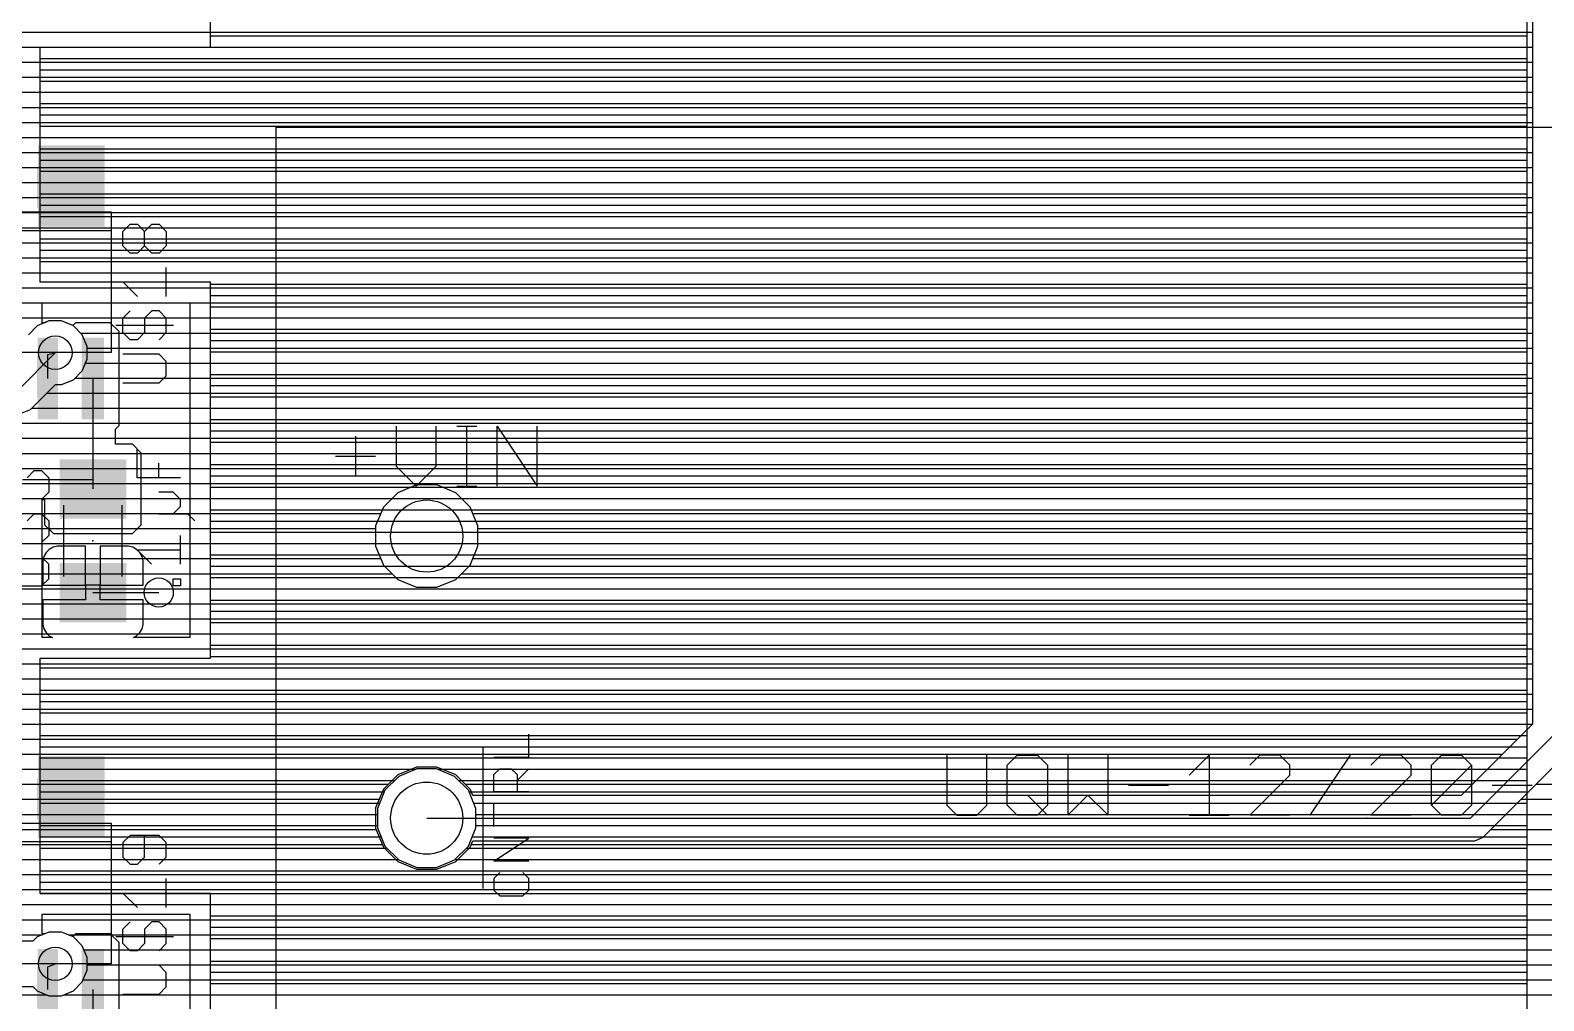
# Model space of a CAD drawing. Extents: x -0.64 to 6, y -0.15 to 7.8.
# Drawn here: x 1.608 to 3.218, y 1.386 to 2.418 of the extents above; entities that cross this region are included whole.
import ezdxf

# ---------------------------------------------------------------- set-up
doc = ezdxf.new("R2010")
doc.units = 0
for name, color, linetype in [('1', 22, 'CONTINUOUS'), ('16', 175, 'CONTINUOUS'), ('17', 82, 'CONTINUOUS'), ('18', 82, 'CONTINUOUS'), ('21', 253, 'CONTINUOUS'), ('23', 7, 'CONTINUOUS'), ('25', 253, 'CONTINUOUS'), ('27', 253, 'CONTINUOUS'), ('51', 253, 'CONTINUOUS')]:
    doc.layers.add(name, color=color, linetype=linetype)

# ---------------------------------------------------------------- blocks, each defined once
blk = doc.blocks.new('RECT')
blk.add_solid([(-0.5, -0.5), (0.5, -0.5), (-0.5, 0.5), (0.5, 0.5)])
blk = doc.blocks.new('ROUNDP')
blk.add_circle((0, 0), 0.5)
blk = doc.blocks.new('ROUNDV')
blk.add_circle((0, 0), 0.5)

msp = doc.modelspace()

# ---------------------------------------------------------------- linework, layer by layer
at = {"layer": '1'}
for p, q in [((3.2, 5.01), (3.2, -0.08125)), ((1.8, 2.4), (1.8, 2.8)), ((1.619, 2.15), (1.619, 2.4)), ((1.619, 2.4), (1.8, 2.4)), ((1.8, 2.412), (3.2, 2.412)), ((1.8, 2.4), (3.2, 2.4)), ((1.619, 2.388), (3.2, 2.388)), ((1.619, 2.376), (3.2, 2.376)), ((1.619, 2.364), (3.2, 2.364)), ((1.619, 2.352), (3.2, 2.352)), ((1.619, 2.34), (3.2, 2.34)), ((1.619, 2.328), (3.2, 2.328)), ((1.619, 2.316), (3.2, 2.316)), ((1.619, 2.304), (3.2, 2.304)), ((1.619, 2.292), (3.2, 2.292)), ((1.619, 2.28), (3.2, 2.28)), ((1.619, 2.268), (3.2, 2.268)), ((1.619, 2.256), (3.2, 2.256)), ((1.619, 2.244), (3.2, 2.244)), ((1.619, 2.232), (3.2, 2.232)), ((1.619, 2.22), (3.2, 2.22)), ((1.619, 2.208), (3.2, 2.208)), ((1.619, 2.196), (3.2, 2.196)), ((1.619, 2.184), (3.2, 2.184)), ((1.619, 2.172), (3.2, 2.172)), ((1.619, 2.16), (3.2, 2.16)), ((1.8, 2.15), (1.619, 2.15)), ((1.8, 1.75), (1.8, 2.15)), ((1.8, 2.148), (3.2, 2.148)), ((1.621, 2.106945), (1.621, 2.128)), ((1.621, 2.128), (1.778, 2.128)), ((1.778, 2.128), (1.778, 1.772)), ((1.8, 2.136), (3.2, 2.136)), ((1.621, 2.112), (1.778, 2.112)), ((1.628268, 2.108842), (1.623687, 2.106945)), ((1.641732, 2.108842), (1.628268, 2.108842)), ((1.65356, 2.103943), (1.641732, 2.108842)), ((1.8, 2.124), (3.2, 2.124)), ((1.8, 2.112), (3.2, 2.112)), ((1.623687, 2.106945), (1.621, 2.106945)), ((1.656562, 2.106945), (1.65356, 2.103943)), ((1.693438, 2.106945), (1.656562, 2.106945)), ((1.702811, 2.097572), (1.693438, 2.106945)), ((1.702811, 1.997703), (1.702811, 2.097572)), ((1.702811, 2.096), (1.778, 2.096)), ((1.8, 2.1), (3.2, 2.1)), ((1.702811, 2.08), (1.778, 2.08)), ((1.8, 2.088), (3.2, 2.088)), ((1.627, 2.073), (1.635, 2.075)), ((1.627, 2.047638), (1.627, 2.073)), ((1.702811, 2.064), (1.778, 2.064)), ((1.8, 2.076), (3.2, 2.076)), ((1.8, 2.064), (3.2, 2.064)), ((1.675, 2.047638), (1.675, 1.94)), ((1.702811, 2.048), (1.778, 2.048)), ((1.8, 2.052), (3.2, 2.052)), ((1.702811, 2.032), (1.778, 2.032)), ((1.8, 2.04), (3.2, 2.04)), ((1.702811, 2.016), (1.778, 2.016)), ((1.8, 2.028), (3.2, 2.028)), ((1.8, 2.016), (3.2, 2.016)), ((1.699, 1.993892), (1.702811, 1.997703)), ((1.702811, 2), (1.778, 2)), ((1.8, 2.004), (3.2, 2.004)), ((1.699, 1.977614), (1.699, 1.993892)), ((1.699, 1.984), (1.778, 1.984)), ((1.8, 1.992), (3.2, 1.992)), ((1.8, 1.98), (3.2, 1.98)), ((1.71706, 1.977614), (1.699, 1.977614)), ((1.726433, 1.968242), (1.71706, 1.977614)), ((1.726433, 1.891995), (1.726433, 1.968242)), ((1.726433, 1.968), (1.778, 1.968)), ((1.8, 1.968), (3.2, 1.968)), ((1.726433, 1.952), (1.778, 1.952)), ((1.8, 1.956), (3.2, 1.956)), ((1.675, 1.94), (1.6, 1.94)), ((1.675, 1.94), (1.675, 1.930118)), ((1.726433, 1.936), (1.778, 1.936)), ((1.8, 1.944), (3.2, 1.944)), ((1.8, 1.932), (3.2, 1.932)), ((1.621, 1.772), (1.621, 1.919)), ((1.621, 1.919), (1.623567, 1.919)), ((1.623567, 1.919), (1.623567, 1.891995)), ((1.726433, 1.92), (1.778, 1.92)), ((1.8, 1.92), (3.2, 1.92)), ((1.621, 1.904), (1.623567, 1.904)), ((1.726433, 1.904), (1.778, 1.904)), ((1.8, 1.908), (3.2, 1.908)), ((1.621, 1.888), (1.627562, 1.888)), ((1.623567, 1.891995), (1.632939, 1.882622)), ((1.71706, 1.882622), (1.726433, 1.891995)), ((1.722438, 1.888), (1.778, 1.888)), ((1.8, 1.896), (3.2, 1.896)), ((1.8, 1.884), (3.2, 1.884)), ((1.621, 1.872), (1.778, 1.872)), ((1.632619, 1.868151), (1.628515, 1.865781)), ((1.637197, 1.869378), (1.632619, 1.868151)), ((1.632939, 1.882622), (1.71706, 1.882622)), ((1.667252, 1.869378), (1.637197, 1.869378)), ((1.667252, 1.827631), (1.667252, 1.869378)), ((1.712803, 1.869378), (1.682748, 1.869378)), ((1.682748, 1.869378), (1.682748, 1.827631)), ((1.717381, 1.868151), (1.712803, 1.869378)), ((1.721485, 1.865781), (1.717381, 1.868151)), ((1.8, 1.872), (3.2, 1.872)), ((1.621, 1.856), (1.622171, 1.856)), ((1.622794, 1.858326), (1.621567, 1.853748)), ((1.621567, 1.853748), (1.621567, 1.82763)), ((1.625163, 1.86243), (1.622794, 1.858326)), ((1.628515, 1.865781), (1.625163, 1.86243)), ((1.667252, 1.856), (1.682748, 1.856)), ((1.724837, 1.86243), (1.721485, 1.865781)), ((1.727206, 1.858326), (1.724837, 1.86243)), ((1.728433, 1.853748), (1.727206, 1.858326)), ((1.727829, 1.856), (1.778, 1.856)), ((1.728433, 1.82763), (1.728433, 1.853748)), ((1.8, 1.86), (3.2, 1.86)), ((1.621, 1.84), (1.621567, 1.84)), ((1.667252, 1.84), (1.682748, 1.84)), ((1.728433, 1.84), (1.778, 1.84)), ((1.8, 1.848), (3.2, 1.848)), ((1.8, 1.836), (3.2, 1.836)), ((1.621, 1.824), (1.667251, 1.824)), ((1.621567, 1.82763), (1.667251, 1.82763)), ((1.667251, 1.82763), (1.667251, 1.812134)), ((1.682748, 1.827631), (1.667252, 1.827631)), ((1.675, 1.819882), (1.745, 1.82)), ((1.682749, 1.812134), (1.682749, 1.82763)), ((1.682749, 1.82763), (1.728433, 1.82763)), ((1.682749, 1.824), (1.778, 1.824)), ((1.8, 1.824), (3.2, 1.824)), ((1.621, 1.808), (1.621567, 1.808)), ((1.667251, 1.812134), (1.621567, 1.812134)), ((1.621567, 1.812134), (1.621567, 1.786016)), ((1.728433, 1.812134), (1.682749, 1.812134)), ((1.728433, 1.786016), (1.728433, 1.812134)), ((1.728433, 1.808), (1.778, 1.808)), ((1.8, 1.812), (3.2, 1.812)), ((1.621, 1.792), (1.621567, 1.792)), ((1.728433, 1.792), (1.778, 1.792)), ((1.8, 1.8), (3.2, 1.8)), ((1.8, 1.788), (3.2, 1.788)), ((1.621, 1.776), (1.626497, 1.776)), ((1.631948, 1.772), (1.621, 1.772)), ((1.621567, 1.786016), (1.622794, 1.781438)), ((1.622794, 1.781438), (1.625163, 1.777334)), ((1.625163, 1.777334), (1.628515, 1.773982)), ((1.628515, 1.773982), (1.631948, 1.772)), ((1.718052, 1.772), (1.721485, 1.773982)), ((1.778, 1.772), (1.718052, 1.772)), ((1.721485, 1.773982), (1.724837, 1.777334)), ((1.723503, 1.776), (1.778, 1.776)), ((1.724837, 1.777334), (1.727206, 1.781438)), ((1.727206, 1.781438), (1.728433, 1.786016)), ((1.8, 1.776), (3.2, 1.776)), ((1.8, 1.764), (3.2, 1.764)), ((1.619, 1.5), (1.619, 1.75)), ((1.619, 1.75), (1.8, 1.75)), ((1.619, 1.74), (3.2, 1.74)), ((1.8, 1.752), (3.2, 1.752)), ((1.619, 1.728), (3.2, 1.728)), ((1.619, 1.716), (3.2, 1.716)), ((1.619, 1.704), (3.2, 1.704)), ((1.619, 1.692), (3.2, 1.692)), ((1.619, 1.68), (3.2, 1.68)), ((1.619, 1.668), (3.2, 1.668)), ((1.619, 1.656), (3.2, 1.656)), ((1.619, 1.644), (3.2, 1.644)), ((1.619, 1.632), (2.018649, 1.632)), ((2.01958, 1.632386), (2.000326, 1.62441)), ((2.04042, 1.632386), (2.01958, 1.632386)), ((2.059674, 1.62441), (2.04042, 1.632386)), ((2.041351, 1.632), (3.2, 1.632)), ((1.619, 1.62), (1.995915, 1.62)), ((1.985589, 1.609674), (1.977614, 1.59042)), ((2.000326, 1.62441), (1.985589, 1.609674)), ((2.07441, 1.609674), (2.059674, 1.62441)), ((2.064085, 1.62), (3.2, 1.62)), ((2.082386, 1.59042), (2.07441, 1.609674)), ((1.619, 1.608), (1.984896, 1.608)), ((1.619, 1.596), (1.979925, 1.596)), ((2.075104, 1.608), (3.2, 1.608)), ((2.080075, 1.596), (3.2, 1.596)), ((1.619, 1.584), (1.977614, 1.584)), ((1.977614, 1.59042), (1.977614, 1.56958)), ((2.082386, 1.56958), (2.082386, 1.59042)), ((2.082386, 1.584), (3.2, 1.584)), ((1.619, 1.572), (1.977614, 1.572)), ((1.977614, 1.56958), (1.985589, 1.550326)), ((2.07441, 1.550326), (2.082386, 1.56958)), ((2.082386, 1.572), (3.2, 1.572)), ((1.619, 1.56), (1.981582, 1.56)), ((1.619, 1.548), (1.987915, 1.548)), ((1.985589, 1.550326), (2.000326, 1.535589)), ((2.059674, 1.535589), (2.07441, 1.550326)), ((2.072085, 1.548), (3.2, 1.548)), ((2.078418, 1.56), (3.2, 1.56)), ((1.619, 1.536), (1.999915, 1.536)), ((2.000326, 1.535589), (2.01958, 1.527614)), ((2.04042, 1.527614), (2.059674, 1.535589)), ((2.060085, 1.536), (3.2, 1.536)), ((1.619, 1.524), (3.2, 1.524)), ((2.01958, 1.527614), (2.04042, 1.527614)), ((1.619, 1.512), (3.2, 1.512)), ((1.8, 1.5), (1.619, 1.5)), ((1.619, 1.5), (3.2, 1.5)), ((1.8, 1.1), (1.8, 1.5)), ((1.8, 1.488), (3.2, 1.488)), ((1.621, 1.456945), (1.621, 1.478)), ((1.621, 1.478), (1.778, 1.478)), ((1.621, 1.472), (1.778, 1.472)), ((1.778, 1.478), (1.778, 1.122)), ((1.8, 1.476), (3.2, 1.476)), ((1.623687, 1.456945), (1.621, 1.456945)), ((1.628268, 1.458842), (1.623687, 1.456945)), ((1.641732, 1.458842), (1.628268, 1.458842)), ((1.65356, 1.453943), (1.641732, 1.458842)), ((1.648594, 1.456), (1.655617, 1.456)), ((1.656562, 1.456945), (1.65356, 1.453943)), ((1.693438, 1.456945), (1.656562, 1.456945)), ((1.702811, 1.447572), (1.693438, 1.456945)), ((1.694383, 1.456), (1.778, 1.456)), ((1.8, 1.464), (3.2, 1.464)), ((1.8, 1.452), (3.2, 1.452)), ((1.702811, 1.347703), (1.702811, 1.447572)), ((1.702811, 1.44), (1.778, 1.44)), ((1.8, 1.44), (3.2, 1.44)), ((1.627, 1.422), (1.635, 1.425)), ((1.627, 1.397638), (1.627, 1.422)), ((1.702811, 1.424), (1.778, 1.424)), ((1.8, 1.428), (3.2, 1.428)), ((1.702811, 1.408), (1.778, 1.408)), ((1.8, 1.416), (3.2, 1.416)), ((1.8, 1.404), (3.2, 1.404)), ((1.675, 1.397638), (1.675, 1.280118)), ((1.675, 1.397638), (1.675, 1.325)), ((1.702811, 1.392), (1.778, 1.392)), ((1.8, 1.392), (3.2, 1.392))]:
    msp.add_line(p, q, dxfattribs=at)
at = {"layer": '16'}
for p, q in [((3.206, 3.257396), (3.206, 1.679941)), ((0.701433, 2.416), (3.206, 2.416)), ((0.900383, 2.4), (3.206, 2.4)), ((0.902811, 2.384), (3.206, 2.384)), ((0.902811, 2.368), (3.206, 2.368)), ((0.9065, 2.352), (3.206, 2.352)), ((0.903296, 2.336), (3.206, 2.336)), ((0.902811, 2.32), (3.206, 2.32)), ((0.902811, 2.304), (3.206, 2.304)), ((1.046548, 2.288), (3.206, 2.288)), ((1.0515, 2.272), (3.206, 2.272)), ((1.048296, 2.256), (3.206, 2.256)), ((1.029887, 2.24), (3.206, 2.24)), ((0.582321, 2.224), (3.206, 2.224)), ((0.586, 2.208), (3.206, 2.208)), ((0.586, 2.192), (3.206, 2.192)), ((0.585001, 2.176), (3.206, 2.176)), ((0.580714, 2.16), (3.206, 2.16)), ((0.5745, 2.144), (3.206, 2.144)), ((0.565263, 2.128), (3.206, 2.128)), ((0.551049, 2.112), (3.206, 2.112)), ((1.628268, 2.108842), (1.61583, 2.10369)), ((1.641732, 2.108842), (1.628268, 2.108842)), ((1.65417, 2.10369), (1.641732, 2.108842)), ((1.61583, 2.10369), (1.60631, 2.09417)), ((1.66369, 2.09417), (1.65417, 2.10369)), ((1.66186, 2.096), (3.206, 2.096)), ((1.668842, 2.081732), (1.66369, 2.09417)), ((1.668842, 2.068268), (1.668842, 2.081732)), ((1.668842, 2.08), (3.206, 2.08)), ((1.595, 2.035), (1.635, 2.075)), ((1.66369, 2.05583), (1.668842, 2.068268)), ((1.667074, 2.064), (3.206, 2.064)), ((1.641732, 2.041157), (1.65417, 2.04631)), ((1.65417, 2.04631), (1.66369, 2.05583)), ((1.65586, 2.048), (3.206, 2.048)), ((1.608595, 2.014654), (1.635099, 2.041157)), ((1.625941, 2.032), (3.206, 2.032)), ((1.635099, 2.041157), (1.641732, 2.041157)), ((1.599774, 2.011), (1.608595, 2.014654)), ((1.609941, 2.016), (3.206, 2.016)), ((0.496439, 2), (3.206, 2)), ((0.534233, 1.984), (3.206, 1.984)), ((0.553877, 1.968), (3.206, 1.968)), ((0.902811, 1.952), (3.206, 1.952)), ((0.902811, 1.936), (3.206, 1.936)), ((2.019182, 1.934386), (1.999193, 1.926106)), ((2.040818, 1.934386), (2.019182, 1.934386)), ((2.060807, 1.926106), (2.040818, 1.934386)), ((0.902811, 1.92), (1.993087, 1.92)), ((1.999193, 1.926106), (1.983894, 1.910807)), ((2.076106, 1.910807), (2.060807, 1.926106)), ((2.066913, 1.92), (3.206, 1.92)), ((0.902811, 1.904), (1.981074, 1.904)), ((1.983894, 1.910807), (1.975614, 1.890818)), ((2.084386, 1.890818), (2.076106, 1.910807)), ((2.078926, 1.904), (3.206, 1.904)), ((0.906246, 1.888), (1.975614, 1.888)), ((1.975614, 1.890818), (1.975614, 1.869182)), ((2.084386, 1.869182), (2.084386, 1.890818)), ((2.084386, 1.888), (3.206, 1.888)), ((0.908842, 1.872), (1.975614, 1.872)), ((1.975614, 1.869182), (1.983894, 1.849193)), ((2.076106, 1.849193), (2.084386, 1.869182)), ((2.084386, 1.872), (3.206, 1.872)), ((0.903761, 1.856), (1.981074, 1.856)), ((2.078926, 1.856), (3.206, 1.856)), ((0.703433, 1.84), (1.993087, 1.84)), ((1.983894, 1.849193), (1.999193, 1.833894)), ((2.060807, 1.833894), (2.076106, 1.849193)), ((2.066913, 1.84), (3.206, 1.84)), ((0.703433, 1.824), (3.206, 1.824)), ((1.999193, 1.833894), (2.019182, 1.825614)), ((2.019182, 1.825614), (2.040818, 1.825614)), ((2.040818, 1.825614), (2.060807, 1.833894)), ((0.694375, 1.808), (3.206, 1.808)), ((0.692438, 1.792), (3.206, 1.792)), ((0.701433, 1.776), (3.206, 1.776)), ((0.701433, 1.76), (3.206, 1.76)), ((0.902811, 1.744), (3.206, 1.744)), ((0.902811, 1.728), (3.206, 1.728)), ((0.904125, 1.712), (3.206, 1.712)), ((0.9065, 1.696), (3.206, 1.696)), ((0.902811, 1.68), (3.206, 1.68)), ((3.206, 1.679941), (3.130059, 1.604)), ((0.902811, 1.664), (3.190059, 1.664)), ((3.14, 1.58), (3.23, 1.67)), ((1.034715, 1.648), (3.174059, 1.648)), ((3.153595, 1.559654), (3.243595, 1.649654)), ((1.049125, 1.632), (2.013422, 1.632)), ((1.999193, 1.626106), (1.983894, 1.610807)), ((2.019182, 1.634386), (1.999193, 1.626106)), ((2.040818, 1.634386), (2.019182, 1.634386)), ((2.060807, 1.626106), (2.040818, 1.634386)), ((2.046578, 1.632), (3.158059, 1.632)), ((2.076106, 1.610807), (2.060807, 1.626106)), ((1.0515, 1.616), (1.989087, 1.616)), ((1.983894, 1.610807), (1.975614, 1.590818)), ((2.070913, 1.616), (3.142059, 1.616)), ((2.078926, 1.604), (2.076106, 1.610807)), ((3.209941, 1.616), (3.978567, 1.616)), ((1.044548, 1.6), (1.979418, 1.6)), ((3.130059, 1.604), (2.078926, 1.604)), ((3.193941, 1.6), (3.978567, 1.6)), ((0.586, 1.584), (1.975614, 1.584)), ((1.975614, 1.590818), (1.975614, 1.569182)), ((2.03, 1.58), (3.14, 1.58)), ((3.177941, 1.584), (3.978567, 1.584)), ((0.586, 1.568), (1.976104, 1.568)), ((1.975614, 1.569182), (1.983894, 1.549193)), ((3.161941, 1.568), (4.176, 1.568)), ((0.583929, 1.552), (1.982731, 1.552)), ((1.983894, 1.549193), (1.999193, 1.533894)), ((2.060807, 1.533894), (2.076106, 1.549193)), ((2.076106, 1.549193), (2.078926, 1.556)), ((2.077269, 1.552), (3.979915, 1.552)), ((2.078926, 1.556), (3.144774, 1.556)), ((3.144774, 1.556), (3.153595, 1.559654)), ((0.579642, 1.536), (1.997087, 1.536)), ((1.999193, 1.533894), (2.019182, 1.525614)), ((2.040818, 1.525614), (2.060807, 1.533894)), ((2.062913, 1.536), (3.976567, 1.536)), ((0.572191, 1.52), (3.976567, 1.52)), ((2.019182, 1.525614), (2.040818, 1.525614)), ((0.562953, 1.504), (4.022251, 1.504)), ((0.547049, 1.488), (3.976567, 1.488)), ((0.523599, 1.472), (3.977643, 1.472)), ((-0.007059, 1.456), (1.621406, 1.456)), ((1.611139, 1.449), (-0.000059, 1.449)), ((1.61583, 1.45369), (1.611139, 1.449)), ((1.628268, 1.458842), (1.61583, 1.45369)), ((1.641732, 1.458842), (1.628268, 1.458842)), ((1.65417, 1.45369), (1.641732, 1.458842)), ((1.648594, 1.456), (4.176, 1.456)), ((1.66369, 1.44417), (1.65417, 1.45369)), ((1.668842, 1.431732), (1.66369, 1.44417)), ((1.665418, 1.44), (4.176, 1.44)), ((1.635, 1.425), (-0.01, 1.425)), ((1.66369, 1.40583), (1.668842, 1.418268)), ((1.668842, 1.418268), (1.668842, 1.431732)), ((1.668842, 1.424), (4.176, 1.424)), ((-0.014774, 1.401), (1.611139, 1.401)), ((1.611139, 1.401), (1.61583, 1.39631)), ((1.65417, 1.39631), (1.66369, 1.40583)), ((1.664589, 1.408), (4.176, 1.408)), ((-0.086, 1.392), (1.626234, 1.392)), ((1.61583, 1.39631), (1.628268, 1.391157)), ((1.628268, 1.391157), (1.641732, 1.391157)), ((1.641732, 1.391157), (1.65417, 1.39631)), ((1.643766, 1.392), (4.176, 1.392))]:
    msp.add_line(p, q, dxfattribs=at)
at = {"layer": '21'}
for p, q in [((1.87, 2.315), (4.19, 2.315)), ((1.87, 0.845), (1.87, 2.315)), ((1.997455, 1.997055), (1.997455, 1.954352)), ((2.040158, 1.954352), (2.040158, 1.997055)), ((2.06191, 1.997055), (2.083261, 1.997055)), ((2.072586, 1.933), (2.072586, 1.997055)), ((2.10488, 1.933), (2.10488, 1.997055)), ((2.10488, 1.997055), (2.147583, 1.933)), ((2.147583, 1.933), (2.147583, 1.997055)), ((1.954352, 1.986379), (1.954352, 1.943676)), ((1.933, 1.965027), (1.975703, 1.965027)), ((1.997455, 1.954352), (2.018806, 1.933)), ((2.018806, 1.933), (2.040158, 1.954352)), ((2.06191, 1.933), (2.083261, 1.933)), ((2.1385, 1.644668), (2.1385, 1.669356)), ((2.09, 1.505), (2.09, 1.655)), ((2.101468, 1.644668), (2.1385, 1.644668)), ((2.583, 1.647055), (2.583, 1.593676)), ((2.625703, 1.593676), (2.625703, 1.647055)), ((2.647455, 1.636379), (2.658131, 1.647055)), ((2.658131, 1.647055), (2.679482, 1.647055)), ((2.679482, 1.647055), (2.690158, 1.636379)), ((2.71191, 1.647055), (2.71191, 1.583)), ((2.754613, 1.583), (2.754613, 1.647055)), ((2.84082, 1.625703), (2.862171, 1.647055)), ((2.862171, 1.647055), (2.862171, 1.583)), ((2.915951, 1.647055), (2.905275, 1.636379)), ((2.937302, 1.647055), (2.915951, 1.647055)), ((2.947978, 1.636379), (2.937302, 1.647055)), ((2.96973, 1.583), (3.012433, 1.647055)), ((3.04486, 1.647055), (3.034185, 1.636379)), ((3.066212, 1.647055), (3.04486, 1.647055)), ((3.076888, 1.636379), (3.066212, 1.647055)), ((3.09864, 1.636379), (3.109315, 1.647055)), ((3.109315, 1.647055), (3.130667, 1.647055)), ((3.130667, 1.647055), (3.141343, 1.636379)), ((2.101468, 1.626353), (2.10764, 1.632525)), ((2.101468, 1.607837), (2.101468, 1.626353)), ((2.10764, 1.632525), (2.119984, 1.632525)), ((2.119984, 1.632525), (2.126156, 1.626353)), ((2.126156, 1.620181), (2.1385, 1.632525)), ((2.126156, 1.626353), (2.126156, 1.607837)), ((2.647455, 1.593676), (2.647455, 1.636379)), ((2.690158, 1.636379), (2.690158, 1.593676)), ((2.947978, 1.625703), (2.947978, 1.636379)), ((3.076888, 1.625703), (3.076888, 1.636379)), ((3.09864, 1.593676), (3.09864, 1.636379)), ((3.09864, 1.593676), (3.141343, 1.636379)), ((3.141343, 1.636379), (3.141343, 1.593676)), ((2.776365, 1.615027), (2.819068, 1.615027)), ((2.905275, 1.583), (2.947978, 1.625703)), ((3.034185, 1.583), (3.076888, 1.625703)), ((3.163095, 1.615027), (3.205798, 1.615027)), ((2.1385, 1.607837), (2.101468, 1.607837)), ((2.101468, 1.571006), (2.101468, 1.595693)), ((2.583, 1.593676), (2.593676, 1.583)), ((2.615027, 1.583), (2.625703, 1.593676)), ((2.658131, 1.583), (2.647455, 1.593676)), ((2.668806, 1.604352), (2.690158, 1.583)), ((2.690158, 1.593676), (2.679482, 1.583)), ((2.71191, 1.583), (2.733261, 1.604352)), ((2.733261, 1.604352), (2.754613, 1.583)), ((3.109315, 1.583), (3.09864, 1.593676)), ((3.141343, 1.593676), (3.130667, 1.583)), ((2.1385, 1.583349), (2.101468, 1.583349)), ((2.593676, 1.583), (2.615027, 1.583)), ((2.679482, 1.583), (2.658131, 1.583)), ((2.84082, 1.583), (2.883523, 1.583)), ((2.947978, 1.583), (2.905275, 1.583)), ((3.076888, 1.583), (3.034185, 1.583)), ((3.130667, 1.583), (3.109315, 1.583)), ((2.101468, 1.534174), (2.1385, 1.558862)), ((2.1385, 1.558862), (2.101468, 1.558862)), ((2.1385, 1.534174), (2.101468, 1.534174)), ((2.10764, 1.52203), (2.101468, 1.515858)), ((2.101468, 1.515858), (2.101468, 1.503515)), ((2.1385, 1.515858), (2.132328, 1.52203)), ((2.1385, 1.503515), (2.1385, 1.515858)), ((2.101468, 1.503515), (2.10764, 1.497343)), ((2.10764, 1.497343), (2.132328, 1.497343)), ((2.132328, 1.497343), (2.1385, 1.503515))]:
    msp.add_line(p, q, dxfattribs=at)
at = {"layer": '23'}
for p in [(1.675, 1.875), (3.03, 1.58)]:
    msp.add_point(p, dxfattribs=at)
at = {"layer": '25'}
for p, q in [((1.706961, 2.20398), (1.714634, 2.211653)), ((1.714634, 2.211653), (1.722307, 2.211653)), ((1.722307, 2.211653), (1.72998, 2.20398)), ((1.72998, 2.20398), (1.737654, 2.211653)), ((1.737654, 2.211653), (1.745327, 2.211653)), ((1.745327, 2.211653), (1.753, 2.20398)), ((1.706961, 2.188633), (1.706961, 2.20398)), ((1.72998, 2.188633), (1.72998, 2.20398)), ((1.753, 2.20398), (1.753, 2.188633)), ((1.714634, 2.18096), (1.706961, 2.188633)), ((1.722307, 2.18096), (1.714634, 2.18096)), ((1.72998, 2.188633), (1.722307, 2.18096)), ((1.737654, 2.18096), (1.72998, 2.188633)), ((1.745327, 2.18096), (1.737654, 2.18096)), ((1.753, 2.188633), (1.745327, 2.18096)), ((1.753, 2.134921), (1.753, 2.165614)), ((1.722307, 2.134921), (1.706961, 2.150267)), ((1.706961, 2.150267), (1.753, 2.150267)), ((1.706961, 2.111901), (1.714634, 2.119575)), ((1.706961, 2.096555), (1.706961, 2.111901)), ((1.737654, 2.119575), (1.72998, 2.111901)), ((1.72998, 2.111901), (1.72998, 2.096555)), ((1.745327, 2.119575), (1.737654, 2.119575)), ((1.753, 2.111901), (1.745327, 2.119575)), ((1.753, 2.096555), (1.753, 2.111901)), ((1.699288, 2.104228), (1.760673, 2.104228)), ((1.714634, 2.088882), (1.706961, 2.096555)), ((1.72998, 2.096555), (1.722307, 2.088882)), ((1.745327, 2.088882), (1.753, 2.096555)), ((1.722307, 2.088882), (1.714634, 2.088882)), ((1.745327, 2.073535), (1.706961, 2.073535)), ((1.753, 2.065862), (1.745327, 2.073535)), ((1.753, 2.050516), (1.753, 2.065862)), ((1.745327, 2.042843), (1.753, 2.050516)), ((1.706961, 2.042843), (1.745327, 2.042843)), ((1.60498, 1.942098), (1.612654, 1.949771)), ((1.612654, 1.949771), (1.620327, 1.949771)), ((1.620327, 1.949771), (1.628, 1.942098)), ((1.628, 1.942098), (1.628, 1.926752)), ((1.628, 1.926752), (1.620327, 1.919078)), ((1.60498, 1.896059), (1.612654, 1.903732)), ((1.612654, 1.903732), (1.620327, 1.903732)), ((1.620327, 1.903732), (1.628, 1.896059)), ((1.628, 1.896059), (1.628, 1.880712)), ((1.628, 1.880712), (1.620327, 1.873039)), ((1.628, 1.85002), (1.620327, 1.857693)), ((1.628, 1.834673), (1.628, 1.85002)), ((1.589634, 1.827), (1.620327, 1.827)), ((1.620327, 1.827), (1.628, 1.834673)), ((1.714634, 1.561653), (1.706961, 1.55398)), ((1.745327, 1.561653), (1.714634, 1.561653)), ((1.72998, 1.538633), (1.72998, 1.561653)), ((1.753, 1.55398), (1.745327, 1.561653)), ((1.706961, 1.55398), (1.706961, 1.538633)), ((1.753, 1.538633), (1.753, 1.55398)), ((1.706961, 1.538633), (1.714634, 1.53096)), ((1.714634, 1.53096), (1.722307, 1.53096)), ((1.722307, 1.53096), (1.72998, 1.538633)), ((1.745327, 1.53096), (1.753, 1.538633)), ((1.753, 1.484921), (1.753, 1.515614)), ((1.722307, 1.484921), (1.706961, 1.500267)), ((1.706961, 1.500267), (1.753, 1.500267)), ((1.706961, 1.461901), (1.714634, 1.469575)), ((1.737654, 1.469575), (1.72998, 1.461901)), ((1.745327, 1.469575), (1.737654, 1.469575)), ((1.753, 1.461901), (1.745327, 1.469575)), ((1.699288, 1.454228), (1.760673, 1.454228)), ((1.706961, 1.446555), (1.706961, 1.461901)), ((1.72998, 1.461901), (1.72998, 1.446555)), ((1.753, 1.446555), (1.753, 1.461901)), ((1.714634, 1.438882), (1.706961, 1.446555)), ((1.722307, 1.438882), (1.714634, 1.438882)), ((1.72998, 1.446555), (1.722307, 1.438882)), ((1.745327, 1.438882), (1.753, 1.446555)), ((1.745327, 1.423535), (1.706961, 1.423535)), ((1.753, 1.415862), (1.745327, 1.423535)), ((1.745327, 1.392843), (1.753, 1.400516)), ((1.753, 1.400516), (1.753, 1.415862)), ((1.706961, 1.392843), (1.745327, 1.392843))]:
    msp.add_line(p, q, dxfattribs=at)
at = {"layer": '27'}
for p, q in [((1.721961, 1.942098), (1.721961, 1.972791)), ((1.74498, 1.942098), (1.74498, 1.957444)), ((1.768, 1.942098), (1.721961, 1.942098)), ((1.760327, 1.926752), (1.74498, 1.926752)), ((1.768, 1.919078), (1.760327, 1.926752)), ((1.768, 1.911405), (1.768, 1.919078)), ((1.74498, 1.903732), (1.760327, 1.903732)), ((1.760327, 1.903732), (1.768, 1.911405)), ((1.760327, 1.903732), (1.775673, 1.903732)), ((1.775673, 1.903732), (1.783346, 1.896059)), ((1.768, 1.85002), (1.768, 1.880712)), ((1.737307, 1.85002), (1.721961, 1.865366)), ((1.721961, 1.865366), (1.768, 1.865366)), ((1.760327, 1.827), (1.760327, 1.834673)), ((1.760327, 1.834673), (1.768, 1.834673)), ((1.768, 1.827), (1.760327, 1.827)), ((1.768, 1.834673), (1.768, 1.827))]:
    msp.add_line(p, q, dxfattribs=at)
at = {"layer": '51'}
for p, q in [((1.505512, 2.224803), (1.694488, 2.224803)), ((1.694488, 2.224803), (1.694488, 2.205118)), ((1.505512, 2.205118), (1.694488, 2.205118)), ((1.694488, 2.205118), (1.694488, 2.075197)), ((1.694488, 2.075197), (1.505512, 2.075197)), ((1.644016, 1.837008), (1.644016, 1.912992)), ((1.705984, 1.837008), (1.705984, 1.912992)), ((1.505512, 1.574803), (1.694488, 1.574803)), ((1.694488, 1.574803), (1.694488, 1.555118)), ((1.505512, 1.555118), (1.694488, 1.555118)), ((1.694488, 1.555118), (1.694488, 1.425197)), ((1.694488, 1.425197), (1.505512, 1.425197))]:
    msp.add_line(p, q, dxfattribs=at)

# ---------------------------------------------------------------- block references
at = {"layer": '1'}
for p, xscale, yscale, rotation in [((1.652, 2.252362), 0.070866, 0.086614, 180), ((1.627, 2.047638), 0.021654, 0.086614, 180), ((1.675, 2.047638), 0.023622, 0.086614, 180), ((1.675, 1.930118), 0.062992, 0.070866, 90), ((1.675, 1.819882), 0.062992, 0.070866, 90), ((1.652, 1.602362), 0.070866, 0.086614, 180), ((1.627, 1.397638), 0.021654, 0.086614, 180), ((1.675, 1.397638), 0.023622, 0.086614, 180)]:
    msp.add_blockref('RECT', p, dxfattribs=dict(at, xscale=xscale, yscale=yscale, rotation=rotation))
at = {"layer": '17', "xscale": 0.076772, "yscale": 0.076772}
for p in [(2.03, 1.88), (2.03, 1.88), (2.03, 1.58), (2.03, 1.58)]:
    msp.add_blockref('ROUNDP', p, dxfattribs=at)
at = {"layer": '18'}
for p, xscale, yscale in [((1.635, 2.075), 0.035685, 0.035685), ((1.635, 2.075), 0.035685, 0.035685), ((1.745, 1.82), 0.031, 0.031), ((1.745, 1.82), 0.031, 0.031), ((1.635, 1.425), 0.035685, 0.035685), ((1.635, 1.425), 0.035685, 0.035685)]:
    msp.add_blockref('ROUNDV', p, dxfattribs=dict(at, xscale=xscale, yscale=yscale))
at = {"layer": '51'}
for p, xscale, yscale, rotation in [((1.625, 2.250394), 0.019291, 0.043307, 180), ((1.675, 2.250394), 0.019291, 0.043307, 180), ((1.625, 2.049606), 0.019291, 0.043307, 180), ((1.675, 2.049606), 0.019291, 0.043307, 180), ((1.674965, 1.927234), 0.029531, 0.066929, 90), ((1.675035, 1.822766), 0.029531, 0.066929, 90), ((1.625, 1.600394), 0.019291, 0.043307, 180), ((1.675, 1.600394), 0.019291, 0.043307, 180), ((1.625, 1.399606), 0.019291, 0.043307, 180), ((1.675, 1.399606), 0.019291, 0.043307, 180)]:
    msp.add_blockref('RECT', p, dxfattribs=dict(at, xscale=xscale, yscale=yscale, rotation=rotation))

doc.saveas('drawing.dxf')
